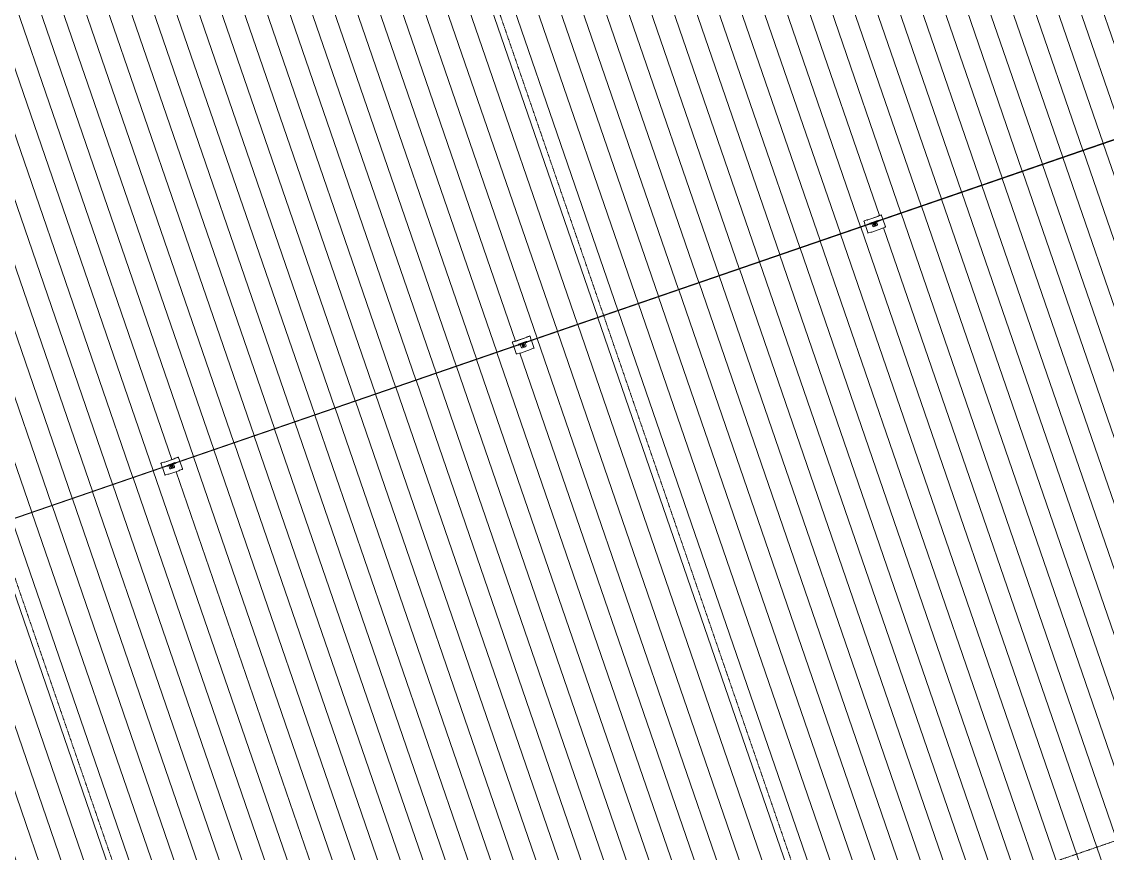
# Model space of a CAD drawing. Header units: millimetres. Extents: x -2478825 to -2336182, y 3945451 to 4053958.
# Drawn here: x -2391300 to -2374391, y 3982078 to 3995028 of the extents above; entities that cross this region are included whole.
import ezdxf

# ---------------------------------------------------------------- set-up
doc = ezdxf.new("R2010")
doc.units = ezdxf.units.MM
doc.linetypes.add('Grid Line', pattern=[21, 12, -3, 3, -3])
for name, color, linetype, lineweight in [('A-ROOF-PATT', 132, 'Continuous', 5), ('Q-SPCQ', 91, 'Continuous', 5), ('S-GRID', 1, 'Continuous', 5)]:
    doc.layers.add(name, color=color, linetype=linetype, lineweight=lineweight)

# ---------------------------------------------------------------- blocks, each defined once
blk = doc.blocks.new('Static Line_Sayfa_Metal Deck_Pan Mount - Up to 15 _ pitch - Max 2 Users-1845874-ROOF - Part A')
at = {"layer": 'Q-SPCQ'}
for p, q in [((-2350648, 4001334), (-2438250, 3971170)), ((-2438248, 3971163), (-2350646, 4001327)), ((-2378136, 3991941), (-2378183, 3991924)), ((-2378183, 3991924), (-2378136, 3991941)), ((-2378183, 3991924), (-2378183, 3991924)), ((-2378183, 3991924), (-2378180, 3991915)), ((-2378180, 3991915), (-2378180, 3991915)), ((-2378180, 3991915), (-2378161, 3991859)), ((-2378137, 3991940), (-2378174, 3991927)), ((-2378174, 3991927), (-2378138, 3991940)), ((-2378137, 3991940), (-2378124, 3991940)), ((-2378123, 3991941), (-2378136, 3991941)), ((-2378136, 3991941), (-2378136, 3991941)), ((-2378123, 3991940), (-2377966, 3991994)), ((-2377968, 3991994), (-2378122, 3991941)), ((-2377965, 3991931), (-2378085, 3991890)), ((-2378081, 3991877), (-2377961, 3991919)), ((-2377988, 3991925), (-2378063, 3991898)), ((-2378063, 3991898), (-2378063, 3991898)), ((-2378063, 3991898), (-2378063, 3991897)), ((-2377988, 3991925), (-2377988, 3991924)), ((-2377987, 3991923), (-2377988, 3991924)), ((-2377983, 3991912), (-2377969, 3991872)), ((-2377956, 3992002), (-2377967, 3991994)), ((-2377965, 3991995), (-2377955, 3992003)), ((-2377958, 3991932), (-2377963, 3991931)), ((-2377959, 3991920), (-2377955, 3991922)), ((-2377958, 3991932), (-2377957, 3991927)), ((-2377957, 3991927), (-2377955, 3991922)), ((-2377956, 3992002), (-2377909, 3992019)), ((-2377909, 3992019), (-2377956, 3992003)), ((-2377918, 3992015), (-2377956, 3992003)), ((-2377956, 3992003), (-2377956, 3992002)), ((-2377954, 3992003), (-2377918, 3992015)), ((-2377909, 3992019), (-2377909, 3992019)), ((-2377909, 3992019), (-2377906, 3992009)), ((-2377906, 3992009), (-2377906, 3992009)), ((-2377906, 3992009), (-2377887, 3991954)), ((-2377885, 3991949), (-2377847, 3991840)), ((-2378159, 3991854), (-2378122, 3991745)), ((-2378122, 3991745), (-2378118, 3991736)), ((-2378109, 3991739), (-2378118, 3991736)), ((-2378073, 3991751), (-2378109, 3991739)), ((-2378087, 3991889), (-2378091, 3991886)), ((-2378089, 3991881), (-2378091, 3991886)), ((-2378087, 3991876), (-2378089, 3991881)), ((-2378087, 3991876), (-2378083, 3991877)), ((-2378059, 3991752), (-2378072, 3991751)), ((-2378045, 3991846), (-2378059, 3991886)), ((-2377901, 3991806), (-2378058, 3991752)), ((-2378031, 3991866), (-2378031, 3991866)), ((-2378026, 3991836), (-2377979, 3991853)), ((-2378023, 3991869), (-2378023, 3991868)), ((-2378021, 3991869), (-2378021, 3991868)), ((-2378003, 3991875), (-2378003, 3991875)), ((-2378001, 3991876), (-2378001, 3991876)), ((-2377993, 3991879), (-2377993, 3991879)), ((-2377890, 3991814), (-2377901, 3991806)), ((-2377854, 3991827), (-2377889, 3991815)), ((-2377844, 3991830), (-2377852, 3991827)), ((-2377847, 3991840), (-2377844, 3991830)), ((-2383611, 3990056), (-2383658, 3990039)), ((-2383658, 3990039), (-2383611, 3990055)), ((-2383658, 3990039), (-2383658, 3990039)), ((-2383658, 3990039), (-2383655, 3990029)), ((-2383655, 3990030), (-2383655, 3990029)), ((-2383655, 3990029), (-2383636, 3989974)), ((-2383612, 3990055), (-2383649, 3990042)), ((-2383649, 3990042), (-2383613, 3990054)), ((-2383612, 3990055), (-2383599, 3990055)), ((-2383611, 3990055), (-2383611, 3990056)), ((-2383598, 3990055), (-2383611, 3990055)), ((-2383598, 3990055), (-2383441, 3990109)), ((-2383443, 3990109), (-2383597, 3990056)), ((-2383440, 3990046), (-2383560, 3990004)), ((-2383556, 3989992), (-2383436, 3990033)), ((-2383463, 3990039), (-2383538, 3990013)), ((-2383462, 3990038), (-2383463, 3990039)), ((-2383463, 3990039), (-2383463, 3990039)), ((-2383431, 3990117), (-2383442, 3990109)), ((-2383440, 3990109), (-2383430, 3990117)), ((-2383433, 3990047), (-2383438, 3990046)), ((-2383434, 3990034), (-2383430, 3990037)), ((-2383433, 3990047), (-2383432, 3990041)), ((-2383432, 3990041), (-2383430, 3990037)), ((-2383384, 3990134), (-2383431, 3990117)), ((-2383431, 3990117), (-2383384, 3990133)), ((-2383393, 3990130), (-2383431, 3990117)), ((-2383431, 3990117), (-2383431, 3990117)), ((-2383429, 3990118), (-2383393, 3990130)), ((-2383384, 3990133), (-2383384, 3990134)), ((-2383384, 3990133), (-2383381, 3990124)), ((-2383381, 3990124), (-2383381, 3990124)), ((-2383381, 3990124), (-2383362, 3990069)), ((-2383360, 3990064), (-2383322, 3989954)), ((-2383634, 3989970), (-2383597, 3989860)), ((-2383548, 3989866), (-2383584, 3989854)), ((-2383562, 3990003), (-2383566, 3990001)), ((-2383564, 3989996), (-2383566, 3990001)), ((-2383562, 3989991), (-2383564, 3989996)), ((-2383562, 3989991), (-2383558, 3989992)), ((-2383534, 3989866), (-2383547, 3989866)), ((-2383538, 3990013), (-2383538, 3990013)), ((-2383538, 3990013), (-2383538, 3990012)), ((-2383520, 3989960), (-2383534, 3990000)), ((-2383376, 3989921), (-2383533, 3989867)), ((-2383506, 3989981), (-2383506, 3989981)), ((-2383501, 3989951), (-2383454, 3989967)), ((-2383498, 3989983), (-2383498, 3989983)), ((-2383496, 3989983), (-2383496, 3989983)), ((-2383478, 3989990), (-2383478, 3989990)), ((-2383476, 3989990), (-2383476, 3989991)), ((-2383468, 3989994), (-2383468, 3989994)), ((-2383458, 3990026), (-2383444, 3989986)), ((-2383365, 3989929), (-2383376, 3989921)), ((-2383329, 3989942), (-2383364, 3989929)), ((-2383319, 3989945), (-2383327, 3989942)), ((-2383322, 3989954), (-2383319, 3989945)), ((-2383597, 3989860), (-2383593, 3989851)), ((-2383584, 3989854), (-2383593, 3989851)), ((-2389086, 3988170), (-2389133, 3988154)), ((-2389133, 3988154), (-2389086, 3988170)), ((-2389087, 3988170), (-2389124, 3988157)), ((-2389087, 3988169), (-2389074, 3988170)), ((-2389073, 3988170), (-2389086, 3988170)), ((-2389086, 3988170), (-2389086, 3988170)), ((-2389073, 3988170), (-2388916, 3988224)), ((-2388918, 3988223), (-2389072, 3988170)), ((-2388907, 3988232), (-2388917, 3988224)), ((-2388915, 3988224), (-2388905, 3988232)), ((-2388906, 3988232), (-2388859, 3988248)), ((-2388859, 3988248), (-2388906, 3988232)), ((-2388869, 3988245), (-2388906, 3988232)), ((-2388906, 3988232), (-2388906, 3988232)), ((-2388904, 3988233), (-2388868, 3988245)), ((-2388859, 3988248), (-2388859, 3988248)), ((-2388859, 3988248), (-2388856, 3988239)), ((-2388856, 3988239), (-2388856, 3988239)), ((-2388856, 3988239), (-2388837, 3988183)), ((-2388835, 3988179), (-2388797, 3988069)), ((-2389133, 3988154), (-2389133, 3988154)), ((-2389133, 3988154), (-2389130, 3988144)), ((-2389130, 3988144), (-2389130, 3988144)), ((-2389130, 3988144), (-2389111, 3988089)), ((-2389124, 3988157), (-2389088, 3988169)), ((-2389109, 3988085), (-2389072, 3987975)), ((-2389037, 3988118), (-2389041, 3988116)), ((-2389039, 3988111), (-2389041, 3988116)), ((-2389037, 3988106), (-2389039, 3988111)), ((-2389037, 3988106), (-2389033, 3988106)), ((-2388915, 3988161), (-2389035, 3988119)), ((-2389031, 3988107), (-2388911, 3988148)), ((-2388938, 3988154), (-2389013, 3988128)), ((-2389013, 3988128), (-2389013, 3988128)), ((-2389013, 3988128), (-2389013, 3988127)), ((-2388995, 3988075), (-2389009, 3988115)), ((-2388851, 3988035), (-2389008, 3987981)), ((-2388981, 3988096), (-2388981, 3988096)), ((-2388976, 3988066), (-2388929, 3988082)), ((-2388973, 3988098), (-2388973, 3988098)), ((-2388971, 3988098), (-2388971, 3988098)), ((-2388953, 3988104), (-2388953, 3988104)), ((-2388951, 3988105), (-2388951, 3988106)), ((-2388943, 3988109), (-2388943, 3988109)), ((-2388937, 3988153), (-2388938, 3988154)), ((-2388938, 3988154), (-2388938, 3988154)), ((-2388933, 3988141), (-2388919, 3988101)), ((-2388909, 3988161), (-2388913, 3988161)), ((-2388909, 3988161), (-2388907, 3988156)), ((-2388909, 3988149), (-2388905, 3988152)), ((-2388907, 3988156), (-2388905, 3988152)), ((-2388840, 3988044), (-2388851, 3988036)), ((-2388804, 3988056), (-2388839, 3988044)), ((-2388794, 3988060), (-2388802, 3988057)), ((-2388797, 3988069), (-2388794, 3988060)), ((-2389072, 3987975), (-2389068, 3987965)), ((-2389059, 3987969), (-2389068, 3987965)), ((-2389023, 3987981), (-2389059, 3987969)), ((-2389009, 3987981), (-2389022, 3987981))]:
    blk.add_line(p, q, dxfattribs=at)
at = {"layer": 'Q-SPCQ', "flags": 128}
for points in [[(-2378087, 3991889), (-2378087, 3991889), (-2378086, 3991889), (-2378086, 3991889), (-2378086, 3991889), (-2378085, 3991890), (-2378085, 3991890)], [(-2377965, 3991931), (-2377965, 3991931), (-2377964, 3991931), (-2377964, 3991931), (-2377964, 3991931), (-2377963, 3991931), (-2377963, 3991931)], [(-2377959, 3991920), (-2377959, 3991919), (-2377959, 3991919), (-2377960, 3991919), (-2377960, 3991919), (-2377961, 3991919), (-2377961, 3991919)], [(-2378081, 3991877), (-2378081, 3991877), (-2378082, 3991877), (-2378082, 3991877), (-2378082, 3991877), (-2378083, 3991877), (-2378083, 3991877)], [(-2378023, 3991868), (-2378023, 3991868), (-2378023, 3991867), (-2378022, 3991867), (-2378022, 3991866), (-2378022, 3991866), (-2378022, 3991866), (-2378021, 3991865), (-2378021, 3991865), (-2378021, 3991864), (-2378021, 3991864), (-2378020, 3991864), (-2378020, 3991863), (-2378020, 3991863), (-2378019, 3991863), (-2378019, 3991862), (-2378018, 3991862), (-2378018, 3991862), (-2378018, 3991862), (-2378017, 3991861), (-2378017, 3991861), (-2378016, 3991861), (-2378016, 3991861), (-2378016, 3991861), (-2378015, 3991861), (-2378015, 3991860), (-2378014, 3991860), (-2378014, 3991860), (-2378013, 3991860), (-2378013, 3991860), (-2378012, 3991860), (-2378012, 3991860), (-2378011, 3991860), (-2378011, 3991860), (-2378010, 3991860), (-2378010, 3991860), (-2378009, 3991860), (-2378009, 3991860), (-2378009, 3991861), (-2378008, 3991861), (-2378008, 3991861)], [(-2378021, 3991868), (-2378021, 3991868), (-2378021, 3991868), (-2378020, 3991867), (-2378020, 3991867), (-2378020, 3991867), (-2378020, 3991866), (-2378020, 3991866), (-2378019, 3991866), (-2378019, 3991865), (-2378019, 3991865), (-2378019, 3991865), (-2378018, 3991865), (-2378018, 3991864), (-2378018, 3991864), (-2378018, 3991864), (-2378017, 3991864), (-2378017, 3991863), (-2378017, 3991863), (-2378016, 3991863), (-2378016, 3991863), (-2378015, 3991863), (-2378015, 3991863), (-2378015, 3991862), (-2378014, 3991862), (-2378014, 3991862), (-2378014, 3991862), (-2378013, 3991862), (-2378013, 3991862), (-2378012, 3991862), (-2378012, 3991862), (-2378012, 3991862), (-2378011, 3991862), (-2378011, 3991862), (-2378011, 3991862), (-2378010, 3991862), (-2378010, 3991862), (-2378009, 3991862), (-2378009, 3991862), (-2378009, 3991862), (-2378009, 3991862)], [(-2378009, 3991862), (-2378008, 3991863), (-2378008, 3991863), (-2378008, 3991863), (-2378007, 3991863), (-2378007, 3991863), (-2378006, 3991863), (-2378006, 3991864), (-2378006, 3991864), (-2378006, 3991864), (-2378005, 3991864), (-2378005, 3991865), (-2378005, 3991865), (-2378004, 3991865), (-2378004, 3991865), (-2378004, 3991866), (-2378004, 3991866), (-2378004, 3991866), (-2378003, 3991867), (-2378003, 3991867), (-2378003, 3991867), (-2378003, 3991868), (-2378003, 3991868), (-2378003, 3991869), (-2378002, 3991869), (-2378002, 3991869), (-2378002, 3991870), (-2378002, 3991870), (-2378002, 3991870), (-2378002, 3991871), (-2378002, 3991871), (-2378002, 3991872), (-2378002, 3991872), (-2378002, 3991872), (-2378002, 3991873), (-2378002, 3991873), (-2378002, 3991874), (-2378002, 3991874), (-2378002, 3991874), (-2378003, 3991875), (-2378003, 3991875)], [(-2378008, 3991861), (-2378008, 3991861), (-2378007, 3991861), (-2378007, 3991861), (-2378006, 3991862), (-2378006, 3991862), (-2378005, 3991862), (-2378005, 3991862), (-2378005, 3991863), (-2378004, 3991863), (-2378004, 3991863), (-2378004, 3991863), (-2378003, 3991864), (-2378003, 3991864), (-2378003, 3991865), (-2378002, 3991865), (-2378002, 3991865), (-2378002, 3991866), (-2378002, 3991866), (-2378001, 3991866), (-2378001, 3991867), (-2378001, 3991867), (-2378001, 3991868), (-2378001, 3991868), (-2378001, 3991869), (-2378000, 3991869), (-2378000, 3991870), (-2378000, 3991870), (-2378000, 3991870), (-2378000, 3991871), (-2378000, 3991871), (-2378000, 3991872), (-2378000, 3991872), (-2378000, 3991873), (-2378000, 3991873), (-2378000, 3991874), (-2378000, 3991874), (-2378000, 3991875), (-2378001, 3991875), (-2378001, 3991876), (-2378001, 3991876)], [(-2383440, 3990046), (-2383440, 3990046), (-2383439, 3990046), (-2383439, 3990046), (-2383439, 3990046), (-2383438, 3990046), (-2383438, 3990046)], [(-2383434, 3990034), (-2383434, 3990034), (-2383435, 3990034), (-2383435, 3990034), (-2383435, 3990034), (-2383436, 3990034), (-2383436, 3990033)], [(-2383562, 3990003), (-2383562, 3990004), (-2383561, 3990004), (-2383561, 3990004), (-2383561, 3990004), (-2383560, 3990004), (-2383560, 3990004)], [(-2383556, 3989992), (-2383556, 3989992), (-2383557, 3989992), (-2383557, 3989992), (-2383557, 3989992), (-2383558, 3989992), (-2383558, 3989992)], [(-2383498, 3989983), (-2383498, 3989982), (-2383498, 3989982), (-2383497, 3989982), (-2383497, 3989981), (-2383497, 3989981), (-2383497, 3989980), (-2383496, 3989980), (-2383496, 3989980), (-2383496, 3989979), (-2383496, 3989979), (-2383495, 3989978), (-2383495, 3989978), (-2383495, 3989978), (-2383494, 3989978), (-2383494, 3989977), (-2383493, 3989977), (-2383493, 3989977), (-2383493, 3989976), (-2383492, 3989976), (-2383492, 3989976), (-2383491, 3989976), (-2383491, 3989976), (-2383491, 3989976), (-2383490, 3989975), (-2383490, 3989975), (-2383489, 3989975), (-2383489, 3989975), (-2383488, 3989975), (-2383488, 3989975), (-2383487, 3989975), (-2383487, 3989975), (-2383486, 3989975), (-2383486, 3989975), (-2383485, 3989975), (-2383485, 3989975), (-2383485, 3989975), (-2383484, 3989975), (-2383484, 3989975), (-2383483, 3989976), (-2383483, 3989976)], [(-2383496, 3989983), (-2383496, 3989983), (-2383496, 3989983), (-2383495, 3989982), (-2383495, 3989982), (-2383495, 3989981), (-2383495, 3989981), (-2383495, 3989981), (-2383494, 3989981), (-2383494, 3989980), (-2383494, 3989980), (-2383494, 3989980), (-2383493, 3989979), (-2383493, 3989979), (-2383493, 3989979), (-2383493, 3989979), (-2383492, 3989978), (-2383492, 3989978), (-2383492, 3989978), (-2383491, 3989978), (-2383491, 3989978), (-2383491, 3989977), (-2383490, 3989977), (-2383490, 3989977), (-2383489, 3989977), (-2383489, 3989977), (-2383489, 3989977), (-2383488, 3989977), (-2383488, 3989977), (-2383488, 3989977), (-2383487, 3989977), (-2383487, 3989977), (-2383486, 3989977), (-2383486, 3989977), (-2383486, 3989977), (-2383485, 3989977), (-2383485, 3989977), (-2383484, 3989977), (-2383484, 3989977), (-2383484, 3989977), (-2383484, 3989977)], [(-2383484, 3989977), (-2383483, 3989977), (-2383483, 3989977), (-2383483, 3989978), (-2383482, 3989978), (-2383482, 3989978), (-2383482, 3989978), (-2383481, 3989978), (-2383481, 3989979), (-2383481, 3989979), (-2383480, 3989979), (-2383480, 3989979), (-2383480, 3989980), (-2383479, 3989980), (-2383479, 3989980), (-2383479, 3989981), (-2383479, 3989981), (-2383479, 3989981), (-2383478, 3989982), (-2383478, 3989982), (-2383478, 3989982), (-2383478, 3989983), (-2383478, 3989983), (-2383478, 3989983), (-2383477, 3989984), (-2383477, 3989984), (-2383477, 3989984), (-2383477, 3989985), (-2383477, 3989985), (-2383477, 3989986), (-2383477, 3989986), (-2383477, 3989986), (-2383477, 3989987), (-2383477, 3989987), (-2383477, 3989988), (-2383477, 3989988), (-2383477, 3989988), (-2383477, 3989989), (-2383477, 3989989), (-2383478, 3989989), (-2383478, 3989990)], [(-2383483, 3989976), (-2383483, 3989976), (-2383482, 3989976), (-2383482, 3989976), (-2383481, 3989976), (-2383481, 3989977), (-2383481, 3989977), (-2383480, 3989977), (-2383480, 3989977), (-2383479, 3989978), (-2383479, 3989978), (-2383479, 3989978), (-2383478, 3989979), (-2383478, 3989979), (-2383478, 3989979), (-2383477, 3989980), (-2383477, 3989980), (-2383477, 3989980), (-2383477, 3989981), (-2383476, 3989981), (-2383476, 3989982), (-2383476, 3989982), (-2383476, 3989983), (-2383476, 3989983), (-2383476, 3989983), (-2383475, 3989984), (-2383475, 3989984), (-2383475, 3989985), (-2383475, 3989985), (-2383475, 3989986), (-2383475, 3989986), (-2383475, 3989987), (-2383475, 3989987), (-2383475, 3989988), (-2383475, 3989988), (-2383475, 3989989), (-2383475, 3989989), (-2383475, 3989989), (-2383476, 3989990), (-2383476, 3989990), (-2383476, 3989990)], [(-2389037, 3988118), (-2389037, 3988118), (-2389036, 3988119), (-2389036, 3988119), (-2389036, 3988119), (-2389035, 3988119), (-2389035, 3988119)], [(-2389031, 3988107), (-2389031, 3988107), (-2389032, 3988107), (-2389032, 3988107), (-2389032, 3988107), (-2389033, 3988107), (-2389033, 3988106)], [(-2388973, 3988098), (-2388973, 3988097), (-2388973, 3988097), (-2388972, 3988096), (-2388972, 3988096), (-2388972, 3988096), (-2388972, 3988095), (-2388972, 3988095), (-2388971, 3988094), (-2388971, 3988094), (-2388971, 3988094), (-2388970, 3988093), (-2388970, 3988093), (-2388970, 3988093), (-2388969, 3988092), (-2388969, 3988092), (-2388969, 3988092), (-2388968, 3988092), (-2388968, 3988091), (-2388967, 3988091), (-2388967, 3988091), (-2388966, 3988091), (-2388966, 3988090), (-2388966, 3988090), (-2388965, 3988090), (-2388965, 3988090), (-2388964, 3988090), (-2388964, 3988090), (-2388963, 3988090), (-2388963, 3988090), (-2388962, 3988090), (-2388962, 3988090), (-2388961, 3988090), (-2388961, 3988090), (-2388960, 3988090), (-2388960, 3988090), (-2388960, 3988090), (-2388959, 3988090), (-2388959, 3988090), (-2388958, 3988090), (-2388958, 3988090)], [(-2388971, 3988098), (-2388971, 3988098), (-2388971, 3988097), (-2388971, 3988097), (-2388970, 3988097), (-2388970, 3988096), (-2388970, 3988096), (-2388970, 3988096), (-2388969, 3988095), (-2388969, 3988095), (-2388969, 3988095), (-2388969, 3988094), (-2388968, 3988094), (-2388968, 3988094), (-2388968, 3988094), (-2388968, 3988093), (-2388967, 3988093), (-2388967, 3988093), (-2388967, 3988093), (-2388966, 3988093), (-2388966, 3988092), (-2388966, 3988092), (-2388965, 3988092), (-2388965, 3988092), (-2388964, 3988092), (-2388964, 3988092), (-2388964, 3988092), (-2388963, 3988092), (-2388963, 3988092), (-2388963, 3988092), (-2388962, 3988091), (-2388962, 3988091), (-2388961, 3988091), (-2388961, 3988092), (-2388961, 3988092), (-2388960, 3988092), (-2388960, 3988092), (-2388959, 3988092), (-2388959, 3988092), (-2388959, 3988092), (-2388959, 3988092)], [(-2388959, 3988092), (-2388958, 3988092), (-2388958, 3988092), (-2388958, 3988092), (-2388957, 3988093), (-2388957, 3988093), (-2388957, 3988093), (-2388956, 3988093), (-2388956, 3988093), (-2388956, 3988094), (-2388955, 3988094), (-2388955, 3988094), (-2388955, 3988094), (-2388955, 3988095), (-2388954, 3988095), (-2388954, 3988095), (-2388954, 3988096), (-2388954, 3988096), (-2388953, 3988096), (-2388953, 3988097), (-2388953, 3988097), (-2388953, 3988097), (-2388953, 3988098), (-2388953, 3988098), (-2388952, 3988098), (-2388952, 3988099), (-2388952, 3988099), (-2388952, 3988100), (-2388952, 3988100), (-2388952, 3988100), (-2388952, 3988101), (-2388952, 3988101), (-2388952, 3988102), (-2388952, 3988102), (-2388952, 3988102), (-2388952, 3988103), (-2388952, 3988103), (-2388952, 3988104), (-2388952, 3988104), (-2388953, 3988104), (-2388953, 3988104)], [(-2388958, 3988090), (-2388958, 3988091), (-2388957, 3988091), (-2388957, 3988091), (-2388956, 3988091), (-2388956, 3988091), (-2388956, 3988092), (-2388955, 3988092), (-2388955, 3988092), (-2388954, 3988092), (-2388954, 3988093), (-2388954, 3988093), (-2388953, 3988093), (-2388953, 3988094), (-2388953, 3988094), (-2388952, 3988094), (-2388952, 3988095), (-2388952, 3988095), (-2388952, 3988096), (-2388951, 3988096), (-2388951, 3988096), (-2388951, 3988097), (-2388951, 3988097), (-2388951, 3988098), (-2388951, 3988098), (-2388950, 3988099), (-2388950, 3988099), (-2388950, 3988100), (-2388950, 3988100), (-2388950, 3988101), (-2388950, 3988101), (-2388950, 3988101), (-2388950, 3988102), (-2388950, 3988102), (-2388950, 3988103), (-2388950, 3988103), (-2388950, 3988104), (-2388950, 3988104), (-2388951, 3988105), (-2388951, 3988105), (-2388951, 3988105)], [(-2388915, 3988161), (-2388915, 3988161), (-2388914, 3988161), (-2388914, 3988161), (-2388914, 3988161), (-2388913, 3988161), (-2388913, 3988161)], [(-2388909, 3988149), (-2388909, 3988149), (-2388910, 3988149), (-2388910, 3988149), (-2388910, 3988149), (-2388911, 3988148), (-2388911, 3988148)]]:
    blk.add_lwpolyline(points, dxfattribs=at)
at = {"layer": 'Q-SPCQ'}
for centre, major_axis, ratio, start_param, end_param in [((-2378170, 3991918), (9.46, 3.26), 0.996195, 1.570796, 3.141593), ((-2378171, 3991918), (9.46, 3.26), 0.996195, 1.570796, 3.141593), ((-2378138, 3991940), (0.946, 0.326), 0.087156, 0.252159, 1.570796), ((-2378137, 3991940), (0.946, 0.326), 0.087156, 0.252159, 1.570796), ((-2378123, 3991940), (0.946, 0.326), 0.087156, 3.393752, 4.712389), ((-2378122, 3991941), (0.946, 0.326), 0.087156, 3.393752, 3.833298), ((-2378122, 3991941), (0.946, 0.326), 0.087156, 4.492616, 4.712389), ((-2378122, 3991875), (66.2, 22.8), 0.087156, 0.229391, 0.458783), ((-2378012, 3991873), (18.8, 6.5), 0.996195, 1.570796, 3.141593), ((-2378012, 3991872), (18.8, 6.5), 0.996195, 1.570796, 4.712389), ((-2378012, 3991873), (18.8, 6.5), 0.996195, 0, 1.570796), ((-2378012, 3991872), (18.8, 6.5), 0.996195, 4.712389, 7.853982), ((-2377927, 3991942), (66.2, 22.8), 0.087156, 2.68281, 2.912201), ((-2377968, 3991994), (0.946, 0.326), 0.087156, 4.712389, 4.932162), ((-2377968, 3991994), (0.946, 0.326), 0.087156, 5.59148, 6.031026), ((-2377966, 3991994), (0.946, 0.326), 0.087156, 4.712389, 6.031026), ((-2377956, 3992003), (0.946, 0.326), 0.087156, 1.570796, 2.889433), ((-2377954, 3992003), (0.946, 0.326), 0.087156, 1.570796, 2.889433), ((-2377915, 3992006), (9.46, 3.26), 0.996195, 0, 1.570796), ((-2377915, 3992006), (9.46, 3.26), 0.996195, 0.785398, 1.570796), ((-2378112, 3991748), (9.46, 3.26), 0.996195, 3.141593, 4.712389), ((-2378112, 3991749), (9.46, 3.26), 0.996195, 3.403392, 4.692006), ((-2378073, 3991751), (0.946, 0.326), 0.087156, 0.252159, 1.570796), ((-2378058, 3991752), (0.946, 0.326), 0.087156, 3.393752, 4.712389), ((-2378031, 3991850), (14.2, 4.9), 0.996195, 3.141593, 4.712389), ((-2378031, 3991851), (14.2, 4.9), 0.996195, 3.403392, 4.147516), ((-2378012, 3991872), (11.1, 3.8), 0.996195, 1.570796, 4.712389), ((-2378012, 3991872), (11.1, 3.8), 0.996195, 4.712389, 7.853982), ((-2377984, 3991867), (14.2, 4.9), 0.996195, 4.712389, 6.283185), ((-2377984, 3991867), (14.2, 4.9), 0.996195, 5.565007, 5.954166), ((-2377901, 3991806), (0.946, 0.326), 0.087156, 4.712389, 6.031026), ((-2377889, 3991815), (0.946, 0.326), 0.087156, 1.570796, 2.889433), ((-2377857, 3991836), (9.46, 3.26), 0.996195, 4.712389, 6.283185), ((-2377857, 3991836), (9.46, 3.26), 0.996195, 4.974188, 6.283185), ((-2383645, 3990033), (9.46, 3.26), 0.996195, 1.570796, 3.141593), ((-2383646, 3990033), (9.46, 3.26), 0.996195, 1.570796, 3.141593), ((-2383613, 3990054), (0.946, 0.326), 0.087156, 0.252159, 1.570796), ((-2383612, 3990055), (0.946, 0.326), 0.087156, 0.252159, 1.570796), ((-2383598, 3990055), (0.946, 0.326), 0.087156, 3.393752, 4.712389), ((-2383597, 3990056), (0.946, 0.326), 0.087156, 3.393752, 3.833298), ((-2383597, 3990056), (0.946, 0.326), 0.087156, 4.492616, 4.712389), ((-2383402, 3990057), (66.2, 22.8), 0.087156, 2.68281, 2.912201), ((-2383443, 3990109), (0.946, 0.326), 0.087156, 4.712389, 4.932162), ((-2383443, 3990109), (0.946, 0.326), 0.087156, 5.59148, 6.031026), ((-2383441, 3990109), (0.946, 0.326), 0.087156, 4.712389, 6.031026), ((-2383431, 3990117), (0.946, 0.326), 0.087156, 1.570796, 2.889433), ((-2383429, 3990118), (0.946, 0.326), 0.087156, 1.570796, 2.889433), ((-2383390, 3990121), (9.46, 3.26), 0.996195, 0, 1.570796), ((-2383390, 3990121), (9.46, 3.26), 0.996195, 0.785398, 1.570796), ((-2383548, 3989866), (0.946, 0.326), 0.087156, 0.252159, 1.570796), ((-2383597, 3989990), (66.2, 22.8), 0.087156, 0.229391, 0.458783), ((-2383533, 3989867), (0.946, 0.326), 0.087156, 3.393752, 4.712389), ((-2383506, 3989965), (14.2, 4.9), 0.996195, 3.141593, 4.712389), ((-2383506, 3989965), (14.2, 4.9), 0.996195, 3.403392, 4.147516), ((-2383487, 3989988), (18.8, 6.5), 0.996195, 1.570796, 3.141593), ((-2383487, 3989987), (18.8, 6.5), 0.996195, 1.570796, 4.712389), ((-2383487, 3989987), (11.1, 3.8), 0.996195, 1.570796, 4.712389), ((-2383487, 3989988), (18.8, 6.5), 0.996195, 0, 1.570796), ((-2383487, 3989987), (18.8, 6.5), 0.996195, 4.712389, 7.853982), ((-2383487, 3989987), (11.1, 3.8), 0.996195, 4.712389, 7.853982), ((-2383459, 3989982), (14.2, 4.9), 0.996195, 4.712389, 6.283185), ((-2383459, 3989982), (14.2, 4.9), 0.996195, 5.565007, 5.954166), ((-2383376, 3989921), (0.946, 0.326), 0.087156, 4.712389, 6.031026), ((-2383364, 3989929), (0.946, 0.326), 0.087156, 1.570796, 2.889433), ((-2383332, 3989951), (9.46, 3.26), 0.996195, 4.712389, 6.283185), ((-2383332, 3989951), (9.46, 3.26), 0.996195, 4.974188, 6.283185), ((-2383587, 3989863), (9.46, 3.26), 0.996195, 3.141593, 4.712389), ((-2383587, 3989863), (9.46, 3.26), 0.996195, 3.403392, 4.692006), ((-2389088, 3988169), (0.946, 0.326), 0.087156, 0.252159, 1.570796), ((-2389087, 3988170), (0.946, 0.326), 0.087156, 0.252159, 1.570796), ((-2389073, 3988170), (0.946, 0.326), 0.087156, 3.393752, 4.712389), ((-2389072, 3988171), (0.946, 0.326), 0.087156, 3.393752, 3.833298), ((-2389072, 3988171), (0.946, 0.326), 0.087156, 4.492616, 4.712389), ((-2388918, 3988223), (0.946, 0.326), 0.087156, 4.712389, 4.932162), ((-2388918, 3988223), (0.946, 0.326), 0.087156, 5.59148, 6.031026), ((-2388916, 3988224), (0.946, 0.326), 0.087156, 4.712389, 6.031026), ((-2388906, 3988232), (0.946, 0.326), 0.087156, 1.570796, 2.889433), ((-2388904, 3988232), (0.946, 0.326), 0.087156, 1.570796, 2.889433), ((-2388865, 3988236), (9.46, 3.26), 0.996195, 0.785398, 1.570796), ((-2388865, 3988235), (9.46, 3.26), 0.996195, 0, 1.570796), ((-2389121, 3988148), (9.46, 3.26), 0.996195, 1.570796, 3.141593), ((-2389121, 3988148), (9.46, 3.26), 0.996195, 1.570796, 3.141593), ((-2389072, 3988105), (66.2, 22.8), 0.087156, 0.229391, 0.458783), ((-2388981, 3988080), (14.2, 4.9), 0.996195, 3.141593, 4.712389), ((-2388981, 3988080), (14.2, 4.9), 0.996195, 3.403392, 4.147516), ((-2388962, 3988102), (18.8, 6.5), 0.996195, 1.570796, 3.141593), ((-2388962, 3988102), (18.8, 6.5), 0.996195, 1.570796, 4.712389), ((-2388962, 3988102), (11.1, 3.8), 0.996195, 1.570796, 4.712389), ((-2388962, 3988102), (18.8, 6.5), 0.996195, 0, 1.570796), ((-2388962, 3988102), (18.8, 6.5), 0.996195, 4.712389, 7.853982), ((-2388962, 3988102), (11.1, 3.8), 0.996195, 4.712389, 7.853982), ((-2388877, 3988172), (66.2, 22.8), 0.087156, 2.68281, 2.912201), ((-2388934, 3988096), (14.2, 4.9), 0.996195, 4.712389, 6.283185), ((-2388934, 3988097), (14.2, 4.9), 0.996195, 5.565007, 5.954166), ((-2388851, 3988035), (0.946, 0.326), 0.087156, 4.712389, 6.031026), ((-2388839, 3988044), (0.946, 0.326), 0.087156, 1.570796, 2.889433), ((-2388807, 3988066), (9.46, 3.26), 0.996195, 4.712389, 6.283185), ((-2388807, 3988066), (9.46, 3.26), 0.996195, 4.974188, 6.283185), ((-2389062, 3987978), (9.46, 3.26), 0.996195, 3.141593, 4.712389), ((-2389062, 3987978), (9.46, 3.26), 0.996195, 3.403392, 4.692006), ((-2389023, 3987981), (0.946, 0.326), 0.087156, 0.252159, 1.570796), ((-2389008, 3987981), (0.946, 0.326), 0.087156, 3.393752, 4.712389)]:
    blk.add_ellipse(centre, major_axis=major_axis, ratio=ratio, start_param=start_param, end_param=end_param, dxfattribs=at)

msp = doc.modelspace()

# ---------------------------------------------------------------- hatches: boundary and pattern name
at = {"layer": 'A-ROOF-PATT'}
h = msp.add_hatch(dxfattribs=at)
h.set_pattern_fill('FP_1', color=256, style=0, pattern_type=2)
h.set_pattern_definition([(109, (-11202.03, 32533.07), (-314.857686, -108.414195), [])])
h.paths.add_polyline_path([(-2446076, 3957704), (-2397831, 3974316), (-2397038, 3972013), (-2343541, 3990151), (-2343541, 3999055), (-2343058, 3999185), (-2343370, 4000090), (-2345559, 4000677), (-2343740, 4001164), (-2347571, 4012292), (-2347798, 4012213), (-2452444, 3976181), (-2446071, 3957706)])
h.paths.add_polyline_path([(-2347449, 4002429), (-2347449, 4002428), (-2347451, 4002429)])
h.paths.add_polyline_path([(-2348321, 4002129), (-2348327, 4002126), (-2348326, 4002127)])
h.paths.add_polyline_path([(-2440144, 3970512), (-2440152, 3970508), (-2440144, 3970511)])
h.paths.add_polyline_path([(-2440480, 3970396), (-2440480, 3970395), (-2440481, 3970396)])
h.paths.add_polyline_path([(-2441352, 3970096), (-2441357, 3970093), (-2441357, 3970094)])
h.paths.add_polyline_path([(-2443936, 3969051), (-2444022, 3969303), (-2443500, 3969482), (-2443464, 3969377), (-2438387, 3971126), (-2438408, 3971187), (-2438361, 3971203), (-2438349, 3971201), (-2438348, 3971203), (-2438347, 3971204), (-2438191, 3971257), (-2438191, 3971257), (-2438179, 3971266), (-2438134, 3971281), (-2438112, 3971218), (-2432912, 3973009), (-2432933, 3973072), (-2432886, 3973088), (-2432873, 3973086), (-2432873, 3973088), (-2432872, 3973089), (-2432716, 3973142), (-2432716, 3973143), (-2432704, 3973151), (-2432659, 3973167), (-2432637, 3973103), (-2427437, 3974894), (-2427458, 3974957), (-2427411, 3974973), (-2427398, 3974971), (-2427398, 3974974), (-2427397, 3974974), (-2427241, 3975027), (-2427241, 3975028), (-2427229, 3975036), (-2427184, 3975052), (-2427162, 3974988), (-2421962, 3976779), (-2421983, 3976843), (-2421936, 3976858), (-2421923, 3976856), (-2421922, 3976859), (-2421922, 3976859), (-2421766, 3976913), (-2421766, 3976913), (-2421754, 3976922), (-2421709, 3976937), (-2421687, 3976874), (-2416487, 3978664), (-2416508, 3978728), (-2416461, 3978743), (-2416448, 3978741), (-2416447, 3978744), (-2416436, 3978748), (-2416290, 3978798), (-2416291, 3978798), (-2416279, 3978807), (-2416234, 3978822), (-2416212, 3978759), (-2411012, 3980550), (-2411033, 3980613), (-2410986, 3980629), (-2410973, 3980627), (-2410972, 3980629), (-2410972, 3980630), (-2410815, 3980683), (-2410816, 3980683), (-2410804, 3980692), (-2410759, 3980707), (-2410737, 3980644), (-2405536, 3982435), (-2405558, 3982498), (-2405511, 3982514), (-2405498, 3982512), (-2405497, 3982515), (-2405497, 3982515), (-2405340, 3982568), (-2405340, 3982569), (-2405329, 3982577), (-2405284, 3982593), (-2405262, 3982529), (-2400061, 3984320), (-2400083, 3984383), (-2400036, 3984399), (-2400023, 3984397), (-2400022, 3984400), (-2400022, 3984400), (-2399865, 3984453), (-2399865, 3984454), (-2399854, 3984462), (-2399809, 3984478), (-2399787, 3984414), (-2394586, 3986205), (-2394608, 3986269), (-2394561, 3986284), (-2394548, 3986282), (-2394547, 3986285), (-2394547, 3986285), (-2394390, 3986339), (-2394390, 3986339), (-2394379, 3986348), (-2394334, 3986363), (-2394312, 3986300), (-2389111, 3988090), (-2389133, 3988154), (-2389086, 3988169), (-2389073, 3988167), (-2389072, 3988170), (-2389072, 3988170), (-2388915, 3988224), (-2388915, 3988224), (-2388904, 3988233), (-2388859, 3988248), (-2388837, 3988185), (-2383636, 3989976), (-2383658, 3990039), (-2383611, 3990055), (-2383598, 3990053), (-2383597, 3990055), (-2383597, 3990056), (-2383440, 3990109), (-2383440, 3990109), (-2383429, 3990118), (-2383384, 3990133), (-2383362, 3990070), (-2378161, 3991861), (-2378183, 3991924), (-2378136, 3991940), (-2378123, 3991938), (-2378122, 3991941), (-2378122, 3991941), (-2377965, 3991994), (-2377965, 3991995), (-2377954, 3992003), (-2377909, 3992019), (-2377887, 3991955), (-2372686, 3993746), (-2372708, 3993809), (-2372661, 3993825), (-2372648, 3993823), (-2372647, 3993826), (-2372647, 3993826), (-2372490, 3993879), (-2372490, 3993880), (-2372479, 3993888), (-2372434, 3993904), (-2372412, 3993840), (-2367211, 3995631), (-2367233, 3995695), (-2367186, 3995710), (-2367173, 3995708), (-2367172, 3995711), (-2367172, 3995711), (-2367015, 3995765), (-2367015, 3995765), (-2367004, 3995774), (-2366959, 3995789), (-2366937, 3995726), (-2361736, 3997516), (-2361758, 3997580), (-2361711, 3997595), (-2361698, 3997593), (-2361697, 3997596), (-2361697, 3997596), (-2361540, 3997650), (-2361540, 3997650), (-2361529, 3997659), (-2361484, 3997674), (-2361462, 3997611), (-2356261, 3999402), (-2356283, 3999465), (-2356236, 3999481), (-2356223, 3999479), (-2356222, 3999481), (-2356222, 3999482), (-2356065, 3999535), (-2356065, 3999535), (-2356054, 3999544), (-2356009, 3999559), (-2355987, 3999496), (-2350786, 4001287), (-2350808, 4001350), (-2350761, 4001366), (-2350748, 4001364), (-2350747, 4001367), (-2350746, 4001367), (-2350590, 4001420), (-2350590, 4001421), (-2350579, 4001429), (-2350534, 4001445), (-2350512, 4001381), (-2345436, 4003132), (-2345472, 4003236), (-2344950, 4003416), (-2344863, 4003164), (-2345385, 4002985), (-2345433, 4003124), (-2346492, 4002759), (-2346499, 4002756), (-2350509, 4001373), (-2350469, 4001256), (-2350515, 4001240), (-2350526, 4001234), (-2350526, 4001232), (-2350684, 4001178), (-2350684, 4001178), (-2350698, 4001177), (-2350743, 4001162), (-2350784, 4001279), (-2355984, 3999488), (-2355944, 3999371), (-2355990, 3999355), (-2356001, 3999349), (-2356001, 3999347), (-2356159, 3999293), (-2356159, 3999292), (-2356173, 3999292), (-2356218, 3999277), (-2356259, 3999394), (-2361459, 3997603), (-2361419, 3997486), (-2361465, 3997470), (-2361476, 3997464), (-2361476, 3997461), (-2361634, 3997407), (-2361634, 3997407), (-2361648, 3997407), (-2361693, 3997391), (-2361734, 3997509), (-2366935, 3995718), (-2366894, 3995601), (-2366940, 3995584), (-2366951, 3995579), (-2366951, 3995576), (-2367109, 3995522), (-2367109, 3995522), (-2367123, 3995522), (-2367168, 3995506), (-2367209, 3995624), (-2372410, 3993833), (-2372369, 3993715), (-2372415, 3993699), (-2372426, 3993693), (-2372426, 3993691), (-2372584, 3993637), (-2372584, 3993637), (-2372598, 3993636), (-2372643, 3993621), (-2372684, 3993738), (-2377885, 3991948), (-2377844, 3991830), (-2377890, 3991814), (-2377901, 3991808), (-2377901, 3991806), (-2378059, 3991752), (-2378059, 3991752), (-2378073, 3991751), (-2378118, 3991736), (-2378159, 3991853), (-2383360, 3990062), (-2383319, 3989945), (-2383365, 3989929), (-2383376, 3989923), (-2383376, 3989921), (-2383534, 3989867), (-2383534, 3989866), (-2383548, 3989866), (-2383593, 3989851), (-2383634, 3989968), (-2388835, 3988177), (-2388794, 3988060), (-2388840, 3988044), (-2388851, 3988038), (-2388851, 3988035), (-2389009, 3987981), (-2389009, 3987981), (-2389023, 3987981), (-2389068, 3987965), (-2389109, 3988083), (-2394310, 3986292), (-2394269, 3986175), (-2394315, 3986158), (-2394326, 3986153), (-2394326, 3986150), (-2394484, 3986096), (-2394484, 3986096), (-2394498, 3986096), (-2394543, 3986080), (-2394584, 3986198), (-2399785, 3984407), (-2399744, 3984289), (-2399790, 3984273), (-2399801, 3984267), (-2399801, 3984265), (-2399959, 3984211), (-2399959, 3984211), (-2399973, 3984210), (-2400018, 3984195), (-2400059, 3984312), (-2405260, 3982522), (-2405219, 3982404), (-2405265, 3982388), (-2405276, 3982382), (-2405277, 3982380), (-2405434, 3982326), (-2405434, 3982326), (-2405448, 3982325), (-2405493, 3982310), (-2405534, 3982427), (-2410735, 3980636), (-2410694, 3980519), (-2410740, 3980503), (-2410751, 3980497), (-2410752, 3980495), (-2410909, 3980441), (-2410909, 3980440), (-2410923, 3980440), (-2410969, 3980425), (-2411009, 3980542), (-2416210, 3978751), (-2416169, 3978634), (-2416218, 3978616), (-2416226, 3978612), (-2416227, 3978609), (-2416384, 3978555), (-2416384, 3978555), (-2416398, 3978555), (-2416444, 3978539), (-2416484, 3978657), (-2421685, 3976866), (-2421644, 3976749), (-2421691, 3976732), (-2421701, 3976727), (-2421702, 3976724), (-2421859, 3976670), (-2421859, 3976670), (-2421873, 3976670), (-2421919, 3976654), (-2421959, 3976772), (-2427160, 3974981), (-2427119, 3974863), (-2427166, 3974847), (-2427176, 3974841), (-2427177, 3974839), (-2427334, 3974785), (-2427334, 3974785), (-2427348, 3974784), (-2427394, 3974769), (-2427434, 3974886), (-2432635, 3973096), (-2432594, 3972978), (-2432641, 3972962), (-2432651, 3972956), (-2432652, 3972954), (-2432809, 3972900), (-2432809, 3972900), (-2432823, 3972899), (-2432869, 3972884), (-2432909, 3973001), (-2438110, 3971210), (-2438069, 3971093), (-2438116, 3971077), (-2438126, 3971071), (-2438127, 3971069), (-2438284, 3971015), (-2438284, 3971014), (-2438298, 3971014), (-2438344, 3970999), (-2438386, 3971116), (-2438470, 3971087), (-2438550, 3971060), (-2438555, 3971057), (-2443461, 3969368), (-2443414, 3969230), (-2443935, 3969051)])
h.paths.add_polyline_path([(-2441577, 3970017), (-2441558, 3970025), (-2441567, 3970021), (-2441577, 3970018)])
h.paths.add_polyline_path([(-2441243, 3970134), (-2441233, 3970137), (-2441242, 3970134)])
h.paths.add_polyline_path([(-2438692, 3971010), (-2438673, 3971017), (-2438682, 3971014), (-2438691, 3971010)])
h.paths.add_polyline_path([(-2348547, 4002050), (-2348527, 4002057), (-2348536, 4002054), (-2348546, 4002050)])
h.paths.add_polyline_path([(-2348213, 4002167), (-2348202, 4002169), (-2348212, 4002167)])
h.paths.add_polyline_path([(-2347133, 4002539), (-2347119, 4002543), (-2347129, 4002540)])
h.paths.add_polyline_path([(-2345662, 4003044), (-2345643, 4003051), (-2345652, 4003048), (-2345661, 4003045)])

# ---------------------------------------------------------------- linework, layer by layer
at = {"layer": 'S-GRID', "linetype": 'Grid Line'}
for p, q in [((-2374671, 3968484), (-2397811, 4035686)), ((-2385281, 3968582), (-2407266, 4032430)), ((-2338592, 3994556), (-2467185, 3950277))]:
    msp.add_line(p, q, dxfattribs=at)

# ---------------------------------------------------------------- block references
at = {"layer": 'Q-SPCQ'}
msp.add_blockref('Static Line_Sayfa_Metal Deck_Pan Mount - Up to 15 _ pitch - Max 2 Users-1845874-ROOF - Part A', (0, 0), dxfattribs=at)

doc.saveas('drawing.dxf')
